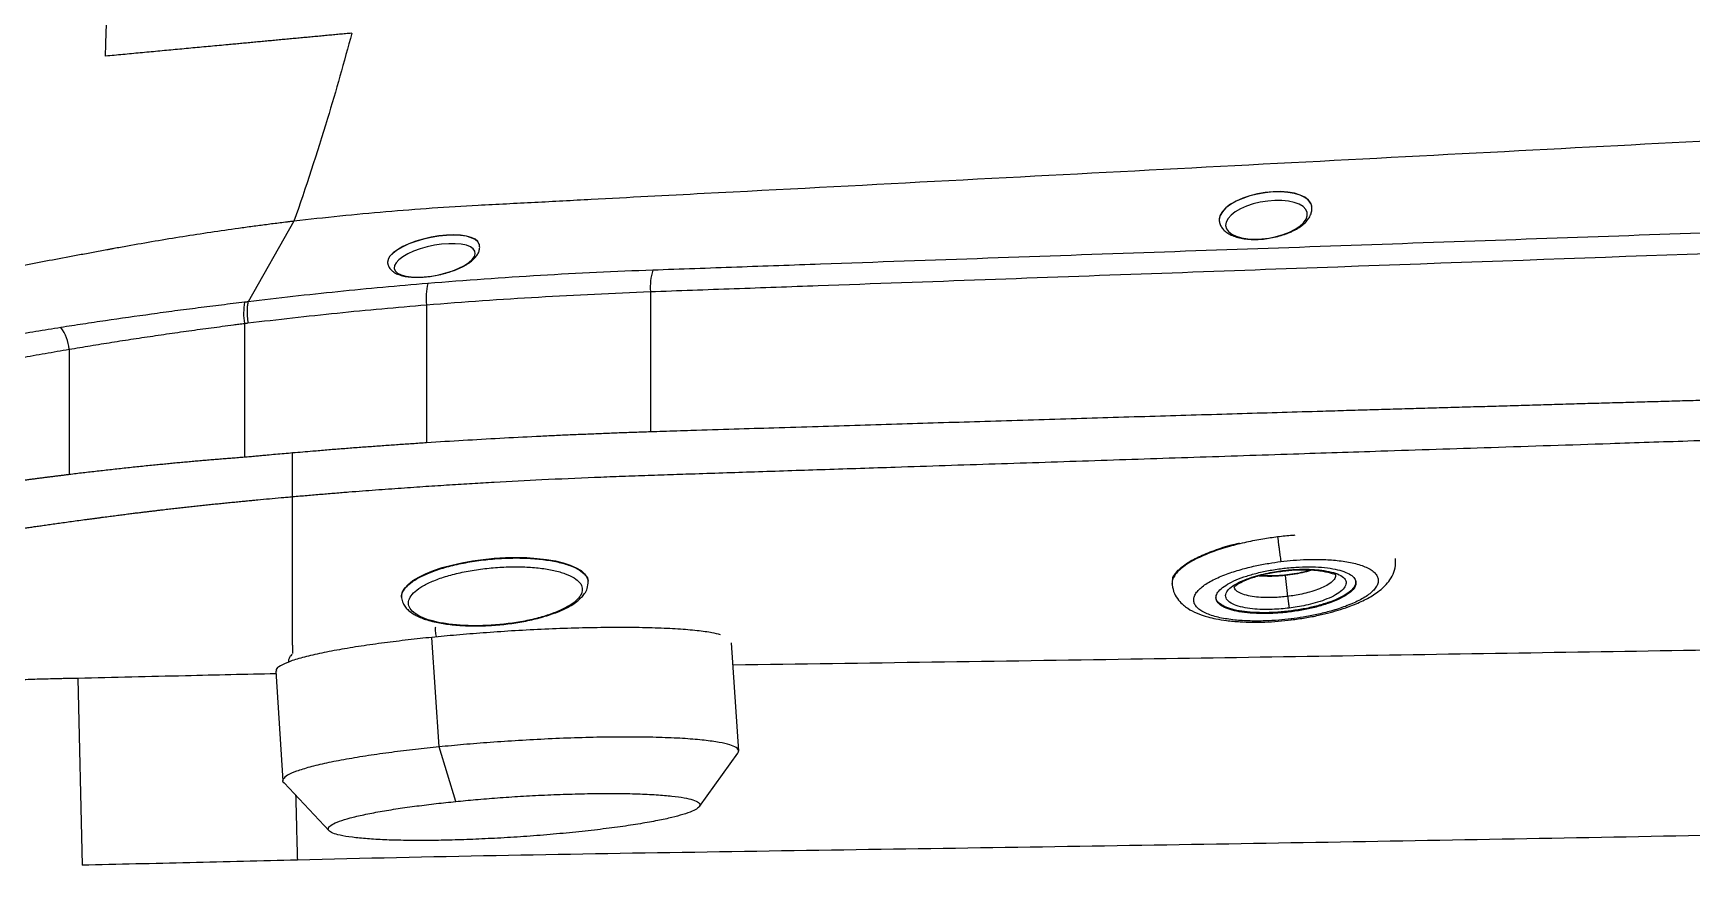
# Model space of a CAD drawing. Extents: x 398 to 508, y 623 to 782.
# Drawn here: x 435.76 to 453.49, y 697.71 to 706.6 of the extents above; entities that cross this region are included whole.
import ezdxf

# ---------------------------------------------------------------- set-up
doc = ezdxf.new("R2010")
doc.units = 0
doc.header["$MEASUREMENT"] = 0
doc.layers.add('GEOMETRY', color=2, linetype='Continuous', lineweight=25)

msp = doc.modelspace()

# ---------------------------------------------------------------- linework, layer by layer
at = {"layer": 'GEOMETRY'}
for p, q in [((449.426, 704.752), (449.426, 704.754)), ((438.551, 704.591), (438.061, 703.73)), ((448.439, 704.592), (448.439, 704.59)), ((440.532, 704.339), (440.532, 704.342)), ((439.552, 704.142), (439.552, 704.139)), ((442.36, 703.839), (442.36, 702.34)), ((439.968, 703.698), (439.968, 702.223)), ((438.022, 703.499), (438.022, 702.069)), ((436.15, 703.223), (436.15, 701.884)), ((440.018, 702.227), (439.968, 702.223)), ((449.115, 700.858), (449.116, 700.853)), ((441.694, 700.741), (441.693, 700.747)), ((447.933, 700.715), (447.934, 700.706)), ((447.935, 700.716), (447.935, 700.721)), ((449.143, 700.806), (449.169, 700.582)), ((439.701, 700.574), (439.701, 700.568)), ((449.192, 700.426), (449.193, 700.416)), ((449.206, 700.342), (449.208, 700.333)), ((440.102, 698.974), (440.025, 700.145)), ((438.537, 700.06), (438.537, 699.971)), ((443.303, 698.93), (443.228, 700.086)), ((438.357, 699.783), (438.433, 698.613)), ((436.243, 699.707), (436.287, 697.711)), ((440.279, 698.391), (440.102, 698.974)), ((442.883, 698.336), (443.295, 698.906)), ((438.445, 698.59), (438.927, 698.078))]:
    msp.add_line(p, q, dxfattribs=at)
at = {"layer": 'GEOMETRY', "flags": 128}
for points in [[(449.426, 704.754), (449.415, 704.785), (449.39, 704.818), (449.352, 704.847), (449.302, 704.871), (449.241, 704.89), (449.171, 704.902), (449.094, 704.907), (449.013, 704.906), (448.929, 704.898), (448.846, 704.884), (448.765, 704.863), (448.689, 704.837), (448.619, 704.807), (448.559, 704.772), (448.509, 704.735), (448.472, 704.696), (448.448, 704.656), (448.438, 704.617), (448.439, 704.592)], [(449.426, 704.751), (449.416, 704.783), (449.391, 704.816), (449.352, 704.845), (449.302, 704.869), (449.241, 704.887), (449.171, 704.899), (449.095, 704.905), (449.013, 704.904), (448.93, 704.896), (448.846, 704.881), (448.765, 704.861), (448.689, 704.835), (448.62, 704.804), (448.559, 704.77), (448.51, 704.733), (448.473, 704.693), (448.448, 704.654), (448.438, 704.614), (448.439, 704.589)], [(449.19, 704.474), (449.25, 704.505), (449.301, 704.539), (449.34, 704.575), (449.366, 704.612), (449.379, 704.649), (449.378, 704.684), (449.362, 704.717), (449.334, 704.747), (449.292, 704.772), (449.24, 704.791), (449.178, 704.805), (449.108, 704.812), (449.033, 704.813), (448.956, 704.807), (448.877, 704.794), (448.801, 704.776), (448.73, 704.752), (448.665, 704.723), (448.609, 704.691), (448.564, 704.656), (448.532, 704.619), (448.512, 704.582), (448.506, 704.546), (448.515, 704.511), (448.537, 704.48), (448.572, 704.453), (448.619, 704.43), (448.677, 704.414), (448.743, 704.403), (448.815, 704.399), (448.892, 704.402), (448.97, 704.411), (449.047, 704.427), (449.122, 704.448), (449.19, 704.474)], [(440.532, 704.342), (440.531, 704.346), (440.516, 704.373), (440.487, 704.398), (440.446, 704.417), (440.393, 704.432), (440.33, 704.441), (440.258, 704.444), (440.181, 704.442), (440.099, 704.434), (440.016, 704.42), (439.933, 704.401), (439.854, 704.378), (439.78, 704.35), (439.713, 704.32), (439.656, 704.287), (439.61, 704.253), (439.577, 704.219), (439.557, 704.185), (439.551, 704.153), (439.552, 704.142)], [(440.532, 704.34), (440.531, 704.343), (440.516, 704.371), (440.488, 704.395), (440.446, 704.415), (440.393, 704.43), (440.33, 704.439), (440.259, 704.442), (440.181, 704.44), (440.1, 704.432), (440.016, 704.418), (439.934, 704.399), (439.854, 704.376), (439.78, 704.348), (439.714, 704.318), (439.657, 704.285), (439.611, 704.251), (439.577, 704.217), (439.557, 704.183), (439.551, 704.151), (439.552, 704.14)], [(440.372, 704.118), (440.42, 704.149), (440.456, 704.181), (440.48, 704.213), (440.489, 704.243), (440.485, 704.272), (440.467, 704.297), (440.436, 704.318), (440.393, 704.334), (440.338, 704.345), (440.275, 704.351), (440.205, 704.351), (440.129, 704.345), (440.052, 704.334), (439.975, 704.317), (439.9, 704.296), (439.83, 704.271), (439.768, 704.243), (439.714, 704.212), (439.672, 704.18), (439.642, 704.148), (439.625, 704.117), (439.623, 704.087), (439.634, 704.061), (439.658, 704.037), (439.696, 704.019), (439.745, 704.005), (439.804, 703.996), (439.871, 703.994), (439.944, 703.997), (440.021, 704.005), (440.099, 704.019), (440.175, 704.038), (440.248, 704.061), (440.314, 704.088), (440.372, 704.118)], [(439.958, 700.825), (440.043, 700.858), (440.136, 700.89), (440.238, 700.917), (440.345, 700.942), (440.458, 700.962), (440.574, 700.978), (440.692, 700.99), (440.81, 700.997), (440.926, 700.999), (441.039, 700.997), (441.148, 700.989), (441.25, 700.978), (441.344, 700.961), (441.429, 700.941), (441.504, 700.917), (441.567, 700.889), (441.619, 700.858), (441.657, 700.824), (441.682, 700.787), (441.693, 700.749), (441.693, 700.747)], [(439.701, 700.574), (439.701, 700.592), (439.711, 700.631), (439.734, 700.671), (439.772, 700.711), (439.822, 700.751), (439.884, 700.788), (439.958, 700.825)]]:
    msp.add_lwpolyline(points, dxfattribs=at)
at = {"layer": 'GEOMETRY'}
for centre, radius, start, end in [((442.947, 703.889), 0.589, 162.3146, 184.8383), ((440.593, 703.777), 0.63, 166.2933, 187.1601), ((438.691, 703.605), 0.678, 169.7722, 188.9788), ((435.719, 703.191), 0.431, 4.3385, 37.8442)]:
    msp.add_arc(centre, radius, start, end, dxfattribs=at)
for points, knots in [([(436.537, 706.355), (436.539, 706.423), (436.543, 706.559), (436.547, 706.695), (436.549, 706.763)], [0, 0, 0, 0, 0.5, 1, 1, 1, 1]), ([(439.169, 706.6), (439.147, 706.598), (439.103, 706.594), (439.038, 706.588), (438.972, 706.582), (438.906, 706.576), (438.84, 706.57), (438.774, 706.563), (438.707, 706.557), (438.641, 706.551), (438.575, 706.545), (438.508, 706.539), (438.442, 706.533), (438.376, 706.526), (438.309, 706.52), (438.243, 706.514), (438.177, 706.508), (438.111, 706.502), (438.045, 706.495), (437.979, 706.489), (437.913, 706.483), (437.837, 706.476), (437.752, 706.468), (437.658, 706.459), (437.564, 706.451), (437.471, 706.442), (437.377, 706.433), (437.283, 706.424), (437.189, 706.416), (437.096, 706.407), (437.002, 706.398), (436.909, 706.39), (436.816, 706.381), (436.723, 706.372), (436.63, 706.363), (436.568, 706.358), (436.537, 706.355)], [0, 0, 0, 0, 0.025176, 0.050344, 0.07551, 0.100679, 0.125854, 0.151039, 0.176227, 0.201406, 0.226569, 0.251704, 0.276803, 0.301869, 0.326901, 0.351904, 0.376879, 0.401829, 0.426755, 0.451661, 0.476549, 0.50142, 0.536929, 0.572418, 0.607896, 0.643373, 0.678857, 0.714357, 0.749882, 0.78544, 0.821041, 0.856692, 0.892404, 0.928187, 0.96405, 1, 1, 1, 1]), ([(439.169, 706.6), (439.087, 706.294), (438.895, 705.62), (438.678, 704.954), (438.551, 704.591)], [0.8860681, 0.8860681, 0.8860681, 0.8860681, 0.9375, 1, 1, 1, 1]), ([(457.327, 705.64), (455.793, 705.56), (454.249, 705.479), (449.478, 705.229), (446.221, 705.058), (442.935, 704.886)], [0.2117102, 0.2117102, 0.2117102, 0.2117102, 0.4092624, 0.4092624, 0.8185248, 0.8185248, 0.8185248, 0.8185248]), ([(442.935, 704.886), (442.533, 704.865), (442.13, 704.844), (441.526, 704.812), (441.325, 704.801), (440.922, 704.78), (440.72, 704.77), (440.518, 704.759)], [0.8185248, 0.8185248, 0.8185248, 0.8185248, 0.8685622, 0.8685622, 0.893581, 0.893581, 0.9185997, 0.9185997, 0.9185997, 0.9185997]), ([(440.518, 704.759), (440.19, 704.742), (439.862, 704.719), (439.37, 704.677), (439.206, 704.662), (438.878, 704.628), (438.714, 704.61), (438.551, 704.591)], [0.91859969, 0.91859969, 0.91859969, 0.91859969, 0.95929985, 0.95929985, 0.97964992, 0.97964992, 1, 1, 1, 1]), ([(449.2, 704.475), (449.212, 704.481), (449.245, 704.496), (449.295, 704.525), (449.346, 704.564), (449.385, 704.605), (449.412, 704.649), (449.426, 704.692), (449.43, 704.727), (449.426, 704.746), (449.425, 704.751)], [0, 0, 0, 0, 0.0820482, 0.239805, 0.4002441, 0.5640904, 0.703653, 0.8326378, 0.9556312, 1, 1, 1, 1]), ([(438.551, 704.591), (438.544, 704.59), (438.532, 704.589), (438.508, 704.586), (438.465, 704.581), (438.404, 704.573), (438.33, 704.564), (438.231, 704.551), (438.108, 704.535), (437.91, 704.508), (437.662, 704.472), (437.364, 704.426), (437.067, 704.377), (436.821, 704.334), (436.661, 704.305), (436.599, 704.294), (436.587, 704.291)], [0.5856307, 0.5856307, 0.5856307, 0.5856307, 0.5895369, 0.5934432, 0.6012557, 0.6168807, 0.6325057, 0.6481307, 0.6793807, 0.7106307, 0.7731307, 0.8356307, 0.8981307, 0.9606307, 0.9918807, 1, 1, 1, 1]), ([(456.525, 704.567), (455.946, 704.547), (455.366, 704.527), (454.203, 704.486), (453.62, 704.465), (451.867, 704.403), (450.694, 704.362), (448.926, 704.299), (448.335, 704.279), (447.152, 704.237), (446.558, 704.216), (445.37, 704.174), (444.774, 704.153), (443.88, 704.121), (443.432, 704.105), (442.984, 704.089), (442.685, 704.078), (442.535, 704.073), (442.385, 704.068)], [0, 0, 0, 0, 0.125, 0.125, 0.25, 0.25, 0.5, 0.5, 0.625, 0.625, 0.75, 0.75, 0.875, 0.875, 0.9375, 0.96875, 0.96875, 1, 1, 1, 1]), ([(448.441, 704.589), (448.442, 704.581), (448.445, 704.559), (448.463, 704.526), (448.492, 704.491), (448.53, 704.461), (448.579, 704.436), (448.638, 704.416), (448.704, 704.403), (448.777, 704.396), (448.853, 704.396), (448.93, 704.402), (449.007, 704.415), (449.083, 704.433), (449.148, 704.453), (449.185, 704.469), (449.2, 704.475)], [0, 0, 0, 0, 0.033329, 0.098542, 0.164183, 0.23386, 0.309397, 0.38948, 0.470617, 0.550912, 0.630343, 0.709203, 0.787801, 0.866424, 0.945277, 1, 1, 1, 1]), ([(436.587, 704.291), (436.575, 704.289), (436.539, 704.283), (436.454, 704.267), (436.332, 704.244), (436.139, 704.208), (435.899, 704.163), (435.614, 704.11), (435.335, 704.058), (435.06, 704.007), (434.792, 703.957), (434.531, 703.908), (434.278, 703.861), (434.115, 703.83), (434.035, 703.815)], [0, 0, 0, 0, 0.0075057, 0.0231307, 0.0543807, 0.0856307, 0.1481307, 0.2106307, 0.2731307, 0.3356307, 0.3981307, 0.4606307, 0.5231307, 0.5856307, 0.5856307, 0.5856307, 0.5856307]), ([(440.384, 704.122), (440.393, 704.127), (440.422, 704.144), (440.462, 704.175), (440.499, 704.213), (440.523, 704.252), (440.534, 704.291), (440.537, 704.322), (440.532, 704.337), (440.531, 704.341)], [0, 0, 0, 0, 0.1013303, 0.3018307, 0.5089978, 0.6737155, 0.8209845, 0.9607867, 1, 1, 1, 1]), ([(442.36, 703.839), (442.509, 703.845), (442.659, 703.85), (442.958, 703.861), (443.406, 703.877), (443.853, 703.893), (444.747, 703.926), (445.342, 703.947), (446.53, 703.99), (447.123, 704.012), (448.306, 704.054), (448.896, 704.076), (451.84, 704.182), (454.175, 704.267), (456.489, 704.35)], [0, 0, 0, 0, 0.03125, 0.03125, 0.0625, 0.125, 0.125, 0.25, 0.25, 0.375, 0.375, 0.5, 0.5, 1, 1, 1, 1]), ([(439.554, 704.14), (439.555, 704.134), (439.557, 704.115), (439.575, 704.086), (439.602, 704.057), (439.637, 704.034), (439.683, 704.015), (439.739, 704.001), (439.804, 703.993), (439.875, 703.991), (439.949, 703.995), (440.024, 704.004), (440.088, 704.015), (440.125, 704.025), (440.137, 704.028)], [0, 0, 0, 0, 0.033693, 0.108223, 0.182768, 0.263637, 0.355498, 0.457024, 0.559608, 0.659912, 0.758484, 0.856041, 0.953108, 1, 1, 1, 1]), ([(442.385, 704.068), (441.985, 704.054), (441.585, 704.035), (440.783, 703.987), (440.382, 703.959), (439.981, 703.926)], [0, 0, 0, 0, 0.5, 0.5, 1, 1, 1, 1]), ([(440.137, 704.028), (440.149, 704.031), (440.187, 704.04), (440.247, 704.059), (440.313, 704.085), (440.358, 704.107), (440.38, 704.119), (440.384, 704.122)], [0, 0, 0, 0, 0.138429, 0.407017, 0.677179, 0.938348, 1, 1, 1, 1]), ([(439.981, 703.926), (439.661, 703.9), (439.341, 703.87), (438.7, 703.805), (438.38, 703.769), (438.061, 703.73)], [0, 0, 0, 0, 0.5, 0.5, 1, 1, 1, 1]), ([(439.968, 703.698), (440.367, 703.731), (440.766, 703.758), (441.563, 703.805), (441.962, 703.824), (442.36, 703.839)], [0, 0, 0, 0, 0.5, 0.5, 1, 1, 1, 1]), ([(438.024, 703.725), (437.942, 703.716), (437.86, 703.706), (437.694, 703.685), (437.611, 703.675), (437.444, 703.653), (437.361, 703.643), (437.195, 703.621), (437.111, 703.609), (436.863, 703.575), (436.699, 703.552), (436.457, 703.516), (436.376, 703.504), (436.217, 703.48), (436.138, 703.468), (436.06, 703.455)], [0, 0, 0, 0, 0.125, 0.125, 0.25, 0.25, 0.375, 0.375, 0.5, 0.5, 0.75, 0.75, 0.875, 0.875, 1, 1, 1, 1]), ([(438.061, 703.73), (438.058, 703.72), (438.055, 703.707), (438.052, 703.676), (438.051, 703.658), (438.051, 703.618), (438.051, 703.596), (438.054, 703.551), (438.056, 703.527), (438.059, 703.504)], [0, 0, 0, 0, 0.25, 0.25, 0.5, 0.5, 0.75, 0.75, 1, 1, 1, 1]), ([(438.059, 703.504), (438.377, 703.542), (438.695, 703.578), (439.331, 703.643), (439.65, 703.672), (439.968, 703.698)], [0, 0, 0, 0, 0.5, 0.5, 1, 1, 1, 1]), ([(436.15, 703.223), (436.187, 703.23), (436.224, 703.236), (436.299, 703.249), (436.337, 703.255), (436.451, 703.273), (436.527, 703.286), (436.681, 703.31), (436.759, 703.322), (436.915, 703.346), (436.993, 703.357), (437.151, 703.381), (437.23, 703.392), (437.389, 703.415), (437.468, 703.426), (437.588, 703.442), (437.627, 703.447), (437.707, 703.458), (437.746, 703.463), (437.825, 703.474), (437.865, 703.479), (437.924, 703.487), (437.943, 703.489), (437.983, 703.494), (438.002, 703.497), (438.022, 703.499)], [0, 0, 0, 0, 0.0625, 0.0625, 0.125, 0.125, 0.25, 0.25, 0.375, 0.375, 0.5, 0.5, 0.625, 0.625, 0.75, 0.75, 0.8125, 0.8125, 0.875, 0.875, 0.9375, 0.9375, 0.96875, 0.96875, 1, 1, 1, 1]), ([(438.022, 703.499), (438.022, 703.499), (438.022, 703.499), (438.022, 703.499), (438.034, 703.501), (438.047, 703.502), (438.059, 703.504)], [-0.00000006, -0.00000006, -0.00000006, -0.00000006, 0, 0, 0, 0.0009705947, 0.0009705947, 0.0009705947, 0.0009705947]), ([(436.06, 703.455), (435.97, 703.441), (435.881, 703.427), (435.705, 703.398), (435.618, 703.383), (435.448, 703.354), (435.364, 703.339), (435.197, 703.31), (435.115, 703.295), (434.871, 703.25), (434.713, 703.221), (434.479, 703.176), (434.402, 703.161), (434.287, 703.138), (434.249, 703.13), (434.173, 703.115), (434.135, 703.107), (434.098, 703.099)], [0, 0, 0, 0, 0.125, 0.125, 0.25, 0.25, 0.375, 0.375, 0.5, 0.5, 0.75, 0.75, 0.875, 0.875, 0.9375, 0.9375, 1, 1, 1, 1]), ([(434.239, 702.863), (434.312, 702.878), (434.386, 702.893), (434.535, 702.923), (434.61, 702.938), (434.762, 702.968), (434.839, 702.983), (434.994, 703.013), (435.072, 703.028), (435.231, 703.058), (435.311, 703.073), (435.474, 703.103), (435.556, 703.119), (435.722, 703.149), (435.806, 703.164), (435.976, 703.194), (436.063, 703.209), (436.15, 703.223)], [0, 0, 0, 0, 0.125, 0.125, 0.25, 0.25, 0.375, 0.375, 0.5, 0.5, 0.625, 0.625, 0.75, 0.75, 0.875, 0.875, 1, 1, 1, 1]), ([(455.537, 702.73), (455.466, 702.728), (455.323, 702.724), (455.107, 702.718), (454.89, 702.712), (454.672, 702.706), (454.452, 702.7), (454.231, 702.694), (454.008, 702.688), (453.784, 702.682), (453.558, 702.675), (453.33, 702.669), (453.101, 702.662), (452.871, 702.656), (452.639, 702.649), (452.405, 702.643), (452.17, 702.636), (451.933, 702.629), (451.695, 702.622), (451.456, 702.615), (451.215, 702.608), (450.972, 702.601), (450.728, 702.594), (450.482, 702.587), (450.234, 702.58), (449.986, 702.573), (449.735, 702.565), (449.284, 702.552), (448.623, 702.532), (447.748, 702.506), (446.849, 702.479), (445.947, 702.451), (445.046, 702.424), (444.293, 702.4), (443.695, 702.382), (443.243, 702.368), (442.848, 702.356), (442.549, 702.346), (442.405, 702.342), (442.36, 702.34)], [0, 0, 0, 0, 0.016492, 0.033089, 0.049792, 0.066601, 0.083516, 0.100537, 0.117664, 0.134897, 0.152236, 0.16968, 0.187231, 0.204887, 0.222649, 0.240517, 0.258491, 0.276571, 0.294757, 0.313049, 0.331446, 0.34995, 0.368559, 0.387274, 0.406096, 0.425023, 0.444055, 0.463194, 0.52795, 0.594266, 0.662142, 0.731577, 0.79836, 0.865769, 0.901279, 0.932866, 0.967543, 0.989921, 1, 1, 1, 1]), ([(438.537, 701.649), (438.588, 701.653), (438.69, 701.662), (438.842, 701.675), (438.991, 701.687), (439.138, 701.699), (439.281, 701.71), (439.422, 701.721), (439.561, 701.731), (439.697, 701.74), (439.83, 701.75), (439.96, 701.759), (440.088, 701.767), (440.213, 701.775), (440.336, 701.783), (440.456, 701.79), (440.573, 701.797), (440.822, 701.811), (441.218, 701.832), (441.663, 701.852), (442.03, 701.866), (442.3, 701.876), (442.571, 701.885), (442.976, 701.898), (443.527, 701.917), (444.241, 701.94), (445.084, 701.968), (445.866, 701.994), (446.577, 702.017), (447.108, 702.035), (447.638, 702.053), (448.168, 702.07), (448.699, 702.088), (449.365, 702.11), (450.248, 702.139), (451.376, 702.176), (452.469, 702.212), (453.341, 702.241), (453.966, 702.262), (454.411, 702.277), (454.763, 702.289), (455.024, 702.298), (455.276, 702.306), (455.45, 702.312), (455.537, 702.315)], [0, 0, 0, 0, 0.008958, 0.017762, 0.026413, 0.034911, 0.043256, 0.051449, 0.059489, 0.067377, 0.075112, 0.082695, 0.090126, 0.097405, 0.104531, 0.111506, 0.118329, 0.125, 0.154778, 0.1875, 0.202742, 0.21875, 0.234747, 0.25, 0.289582, 0.331248, 0.375, 0.4375, 0.46875, 0.5, 0.531077, 0.562269, 0.593577, 0.625, 0.680198, 0.75, 0.825554, 0.875, 0.905659, 0.9375, 0.954748, 0.96875, 0.984375, 1, 1, 1, 1]), ([(442.36, 702.34), (442.304, 702.338), (442.193, 702.335), (442.026, 702.329), (441.859, 702.322), (441.692, 702.315), (441.524, 702.308), (441.357, 702.301), (441.116, 702.289), (440.8, 702.273), (440.409, 702.251), (440.148, 702.235), (440.018, 702.227)], [0, 0, 0, 0, 0.0714393, 0.1428234, 0.2142051, 0.2856337, 0.3570809, 0.4284602, 0.4998534, 0.6666629, 0.8332407, 1, 1, 1, 1]), ([(438.022, 702.069), (438.011, 702.068), (437.989, 702.066), (437.957, 702.064), (437.924, 702.061), (437.891, 702.059), (437.859, 702.056), (437.826, 702.054), (437.793, 702.051), (437.76, 702.048), (437.727, 702.046), (437.694, 702.043), (437.661, 702.04), (437.628, 702.037), (437.595, 702.034), (437.562, 702.032), (437.529, 702.029), (437.496, 702.026), (437.463, 702.023), (437.43, 702.02), (437.397, 702.017), (437.364, 702.014), (437.331, 702.011), (437.298, 702.008), (437.265, 702.005), (437.233, 702.002), (437.2, 701.998), (437.167, 701.995), (437.134, 701.992), (437.101, 701.989), (437.053, 701.984), (436.99, 701.978), (436.911, 701.97), (436.833, 701.962), (436.755, 701.953), (436.678, 701.945), (436.601, 701.936), (436.525, 701.928), (436.449, 701.919), (436.373, 701.911), (436.298, 701.902), (436.223, 701.893), (436.174, 701.887), (436.15, 701.884)], [0, 0, 0, 0, 0.01731, 0.034636, 0.051974, 0.06932, 0.086672, 0.104025, 0.121376, 0.138721, 0.15606, 0.173392, 0.19072, 0.208043, 0.225361, 0.242677, 0.259989, 0.277298, 0.294604, 0.311908, 0.329208, 0.346506, 0.3638, 0.38109, 0.398377, 0.41566, 0.432938, 0.450212, 0.46748, 0.484742, 0.501999, 0.543673, 0.585312, 0.626923, 0.668506, 0.710063, 0.751591, 0.793085, 0.834547, 0.875975, 0.917366, 0.958712, 1, 1, 1, 1]), ([(438.537, 702.115), (438.507, 702.112), (438.446, 702.107), (438.355, 702.099), (438.274, 702.092), (438.203, 702.085), (438.143, 702.08), (438.082, 702.074), (438.042, 702.07), (438.022, 702.069)], [0, 0, 0, 0, 0.17655, 0.353155, 0.530043, 0.648251, 0.765507, 0.881667, 1, 1, 1, 1]), ([(439.968, 702.223), (439.917, 702.22), (439.816, 702.213), (439.664, 702.203), (439.512, 702.192), (439.36, 702.181), (439.208, 702.17), (439.055, 702.158), (438.903, 702.146), (438.766, 702.134), (438.644, 702.124), (438.573, 702.118), (438.537, 702.115)], [0, 0, 0, 0, 0.106284, 0.212586, 0.318898, 0.425217, 0.531533, 0.63784, 0.744132, 0.850462, 0.925244, 1, 1, 1, 1]), ([(438.537, 701.649), (438.537, 701.65), (438.537, 701.654), (438.537, 701.662), (438.537, 701.675), (438.537, 701.694), (438.537, 701.726), (438.537, 701.771), (438.537, 701.826), (438.537, 701.888), (438.537, 701.946), (438.537, 701.998), (438.537, 702.032), (438.537, 702.063), (438.537, 702.09), (438.537, 702.107), (438.537, 702.115)], [0, 0, 0, 0, 0.020286, 0.056191, 0.107333, 0.17323, 0.253336, 0.390572, 0.500558, 0.603188, 0.747374, 0.810095, 0.866715, 0.917261, 0.961711, 1, 1, 1, 1]), ([(436.15, 701.884), (436.135, 701.882), (436.107, 701.879), (436.065, 701.873), (436.023, 701.868), (435.981, 701.863), (435.94, 701.858), (435.898, 701.853), (435.857, 701.847), (435.816, 701.842), (435.775, 701.837), (435.734, 701.831), (435.693, 701.826), (435.653, 701.821), (435.613, 701.815), (435.572, 701.81), (435.533, 701.805), (435.493, 701.799), (435.453, 701.794), (435.414, 701.789), (435.374, 701.783), (435.335, 701.778), (435.296, 701.772), (435.257, 701.767), (435.219, 701.762), (435.18, 701.756), (435.142, 701.751), (435.103, 701.745), (435.065, 701.74), (435.027, 701.734), (434.989, 701.729), (434.952, 701.723), (434.878, 701.713), (434.769, 701.697), (434.627, 701.675), (434.487, 701.654), (434.376, 701.637), (434.293, 701.624), (434.257, 701.618), (434.239, 701.616)], [0, 0, 0, 0, 0.020264, 0.040534, 0.060806, 0.081077, 0.101343, 0.121603, 0.141854, 0.162097, 0.182329, 0.202552, 0.222767, 0.242973, 0.263173, 0.283369, 0.303559, 0.323744, 0.343923, 0.364098, 0.384268, 0.404435, 0.424598, 0.444757, 0.464914, 0.485066, 0.505215, 0.525361, 0.545505, 0.565648, 0.58579, 0.60593, 0.626067, 0.704067, 0.782032, 0.859921, 0.937736, 0.968913, 1, 1, 1, 1]), ([(436.334, 701.405), (436.347, 701.407), (436.372, 701.41), (436.409, 701.415), (436.445, 701.42), (436.481, 701.425), (436.516, 701.43), (436.551, 701.434), (436.585, 701.439), (436.618, 701.443), (436.651, 701.447), (436.683, 701.451), (436.714, 701.455), (436.744, 701.459), (436.774, 701.463), (436.803, 701.467), (436.832, 701.47), (436.859, 701.474), (436.886, 701.477), (436.913, 701.48), (436.938, 701.483), (436.963, 701.486), (436.987, 701.489), (437.011, 701.492), (437.033, 701.495), (437.055, 701.497), (437.077, 701.5), (437.097, 701.502), (437.117, 701.505), (437.136, 701.507), (437.17, 701.511), (437.219, 701.517), (437.285, 701.524), (437.35, 701.532), (437.415, 701.539), (437.48, 701.546), (437.545, 701.553), (437.61, 701.56), (437.675, 701.567), (437.74, 701.573), (437.805, 701.58), (437.869, 701.586), (437.934, 701.593), (437.977, 701.597), (437.998, 701.599)], [0, 0, 0, 0, 0.023754, 0.047031, 0.069832, 0.09216, 0.114014, 0.135398, 0.156312, 0.176759, 0.196739, 0.216254, 0.235305, 0.253894, 0.272022, 0.28969, 0.306899, 0.32365, 0.339944, 0.355781, 0.371162, 0.386088, 0.40056, 0.414578, 0.428141, 0.441251, 0.453908, 0.466112, 0.477862, 0.48916, 0.500005, 0.538761, 0.577417, 0.615985, 0.65448, 0.692916, 0.731308, 0.769669, 0.808012, 0.846352, 0.884704, 0.923087, 0.961516, 1, 1, 1, 1]), ([(438.04, 701.603), (438.06, 701.605), (438.086, 701.607), (438.115, 701.61), (438.123, 701.611), (438.127, 701.611), (438.13, 701.612), (438.142, 701.613), (438.195, 701.618), (438.288, 701.626), (438.392, 701.636), (438.475, 701.643), (438.516, 701.647), (438.537, 701.649)], [0, 0, 0, 0, 0.125007, 0.156258, 0.171884, 0.17579, 0.179696, 0.187509, 0.250009, 0.500001, 0.749999, 0.875002, 1, 1, 1, 1]), ([(438.537, 700.06), (438.537, 700.065), (438.537, 700.076), (438.537, 700.093), (438.537, 700.11), (438.537, 700.127), (438.537, 700.145), (438.537, 700.163), (438.537, 700.181), (438.537, 700.199), (438.537, 700.218), (438.537, 700.237), (438.537, 700.256), (438.537, 700.276), (438.537, 700.296), (438.537, 700.316), (438.537, 700.336), (438.537, 700.357), (438.537, 700.378), (438.537, 700.399), (438.537, 700.421), (438.537, 700.442), (438.537, 700.464), (438.537, 700.487), (438.537, 700.509), (438.537, 700.532), (438.537, 700.555), (438.537, 700.578), (438.537, 700.602), (438.537, 700.625), (438.537, 700.649), (438.537, 700.673), (438.537, 700.698), (438.537, 700.722), (438.537, 700.747), (438.537, 700.772), (438.537, 700.798), (438.537, 700.823), (438.537, 700.849), (438.537, 700.874), (438.537, 700.9), (438.537, 700.927), (438.537, 700.953), (438.537, 700.979), (438.537, 701.006), (438.537, 701.033), (438.537, 701.06), (438.537, 701.087), (438.537, 701.114), (438.537, 701.142), (438.537, 701.169), (438.537, 701.197), (438.537, 701.224), (438.537, 701.252), (438.537, 701.28), (438.537, 701.308), (438.537, 701.336), (438.537, 701.364), (438.537, 701.392), (438.537, 701.421), (438.537, 701.449), (438.537, 701.477), (438.537, 701.506), (438.537, 701.534), (438.537, 701.563), (438.537, 701.591), (438.537, 701.62), (438.537, 701.639), (438.537, 701.649)], [0, 0, 0, 0, 0.018918, 0.037718, 0.056399, 0.074962, 0.093407, 0.111734, 0.129942, 0.148033, 0.166006, 0.183861, 0.201598, 0.219218, 0.23672, 0.254105, 0.271373, 0.288524, 0.305558, 0.322476, 0.339277, 0.355961, 0.372529, 0.388981, 0.405317, 0.421537, 0.437642, 0.453631, 0.469504, 0.485263, 0.500906, 0.516434, 0.531848, 0.547146, 0.562331, 0.577401, 0.592357, 0.607198, 0.621926, 0.63654, 0.651041, 0.665428, 0.679701, 0.693861, 0.707908, 0.721843, 0.735664, 0.749372, 0.762968, 0.776451, 0.789822, 0.80308, 0.816227, 0.829261, 0.842182, 0.854992, 0.86769, 0.880277, 0.892751, 0.905114, 0.917365, 0.929504, 0.941533, 0.953449, 0.965255, 0.976949, 0.988531, 1, 1, 1, 1]), ([(434.521, 701.134), (434.538, 701.137), (434.577, 701.143), (434.644, 701.154), (434.726, 701.168), (434.825, 701.183), (434.94, 701.201), (435.073, 701.222), (435.223, 701.245), (435.341, 701.263), (435.42, 701.275), (435.454, 701.28), (435.491, 701.286), (435.532, 701.292), (435.575, 701.298), (435.621, 701.305), (435.67, 701.312), (435.722, 701.32), (435.777, 701.328), (435.836, 701.336), (435.897, 701.345), (435.962, 701.354), (436.03, 701.364), (436.101, 701.374), (436.176, 701.384), (436.254, 701.395), (436.307, 701.402), (436.334, 701.405)], [0, 0, 0, 0, 0.030678, 0.07044, 0.119309, 0.177297, 0.244401, 0.320595, 0.405822, 0.499988, 0.51741, 0.536355, 0.556818, 0.578798, 0.602289, 0.627287, 0.653787, 0.681784, 0.711272, 0.742245, 0.774695, 0.808616, 0.844, 0.880838, 0.919123, 0.958846, 1, 1, 1, 1]), ([(449.062, 701.218), (449.009, 701.211), (448.897, 701.195), (448.722, 701.161), (448.536, 701.115), (448.384, 701.066), (448.267, 701.019), (448.183, 700.979), (448.107, 700.936), (448.041, 700.891), (447.989, 700.843), (447.953, 700.795), (447.933, 700.748), (447.934, 700.719), (447.935, 700.706)], [0, 0, 0, 0, 0.085725, 0.182712, 0.291996, 0.414179, 0.480182, 0.549276, 0.62126, 0.695844, 0.772646, 0.851201, 0.930969, 1, 1, 1, 1]), ([(449.246, 701.236), (449.238, 701.235), (449.177, 701.232), (449.116, 701.224), (449.062, 701.218)], [0, 0, 0, 0, 0.138102, 1, 1, 1, 1]), ([(449.062, 701.218), (449.065, 701.192), (449.07, 701.152), (449.077, 701.098), (449.082, 701.058), (449.087, 701.022), (449.093, 700.982), (449.095, 700.966), (449.097, 700.955)], [0, 0, 0, 0, 0.239457, 0.368361, 0.5, 0.631639, 0.760543, 1, 1, 1, 1]), ([(439.703, 700.566), (439.703, 700.586), (439.705, 700.628), (439.754, 700.693), (439.837, 700.758), (439.954, 700.819), (440.1, 700.874), (440.268, 700.921), (440.454, 700.957), (440.648, 700.982), (440.844, 700.994), (441.035, 700.993), (441.213, 700.979), (441.371, 700.952), (441.503, 700.914), (441.605, 700.867), (441.668, 700.81), (441.697, 700.767), (441.692, 700.743), (441.692, 700.74)], [0, 0, 0, 0, 0.057495, 0.119855, 0.182215, 0.244575, 0.306935, 0.369295, 0.431655, 0.494015, 0.556375, 0.618735, 0.681095, 0.743455, 0.805815, 0.868175, 0.930535, 0.992895, 1, 1, 1, 1]), ([(447.94, 700.757), (447.941, 700.766), (447.943, 700.8), (447.994, 700.862), (448.091, 700.94), (448.231, 701.015), (448.406, 701.084), (448.55, 701.13), (448.639, 701.149), (448.654, 701.152)], [0, 0, 0, 0, 0.06335, 0.243392, 0.423434, 0.603476, 0.783518, 0.963561, 1, 1, 1, 1]), ([(449.208, 700.332), (449.258, 700.339), (449.356, 700.352), (449.496, 700.379), (449.622, 700.41), (449.738, 700.443), (449.835, 700.477), (449.92, 700.511), (449.991, 700.544), (450.057, 700.579), (450.121, 700.62), (450.182, 700.668), (450.241, 700.728), (450.29, 700.801), (450.324, 700.89), (450.323, 700.954), (450.322, 700.987)], [0, 0, 0, 0, 0.085222, 0.169144, 0.248389, 0.319495, 0.396184, 0.453118, 0.509346, 0.56649, 0.624419, 0.69096, 0.752438, 0.824599, 0.907446, 1, 1, 1, 1]), ([(441.392, 700.432), (441.43, 700.45), (441.507, 700.487), (441.584, 700.549), (441.628, 700.611), (441.637, 700.672), (441.611, 700.73), (441.549, 700.782), (441.455, 700.826), (441.331, 700.862), (441.184, 700.886), (441.019, 700.899), (440.841, 700.9), (440.658, 700.889), (440.477, 700.866), (440.304, 700.832), (440.147, 700.789), (440.011, 700.738), (439.902, 700.681), (439.823, 700.62), (439.779, 700.558), (439.77, 700.497), (439.797, 700.439), (439.859, 700.387), (439.953, 700.342), (440.076, 700.307), (440.223, 700.282), (440.389, 700.269), (440.567, 700.268), (440.75, 700.28), (440.931, 700.302), (441.103, 700.336), (441.262, 700.379), (441.349, 700.414), (441.392, 700.432)], [0, 0, 0, 0, 0.0312542, 0.0624635, 0.0937551, 0.1249545, 0.1562196, 0.1874627, 0.2186872, 0.2499716, 0.2811721, 0.3124649, 0.3436714, 0.3749318, 0.4061796, 0.4373921, 0.468682, 0.5, 0.5313181, 0.562608, 0.5938204, 0.6250683, 0.6563286, 0.6875352, 0.7188279, 0.7500284, 0.7813117, 0.8125373, 0.8437799, 0.8750456, 0.9062449, 0.9375366, 0.9687459, 1, 1, 1, 1]), ([(449.206, 700.342), (449.162, 700.337), (449.069, 700.327), (448.921, 700.319), (448.761, 700.318), (448.595, 700.329), (448.465, 700.349), (448.37, 700.374), (448.306, 700.397), (448.251, 700.424), (448.208, 700.455), (448.178, 700.489), (448.164, 700.526), (448.165, 700.566), (448.181, 700.606), (448.211, 700.646), (448.254, 700.685), (448.308, 700.723), (448.39, 700.769), (448.508, 700.82), (448.663, 700.87), (448.816, 700.908), (448.961, 700.936), (449.054, 700.949), (449.097, 700.955)], [0, 0, 0, 0, 0.042389, 0.090347, 0.144385, 0.204802, 0.271512, 0.307106, 0.343986, 0.381963, 0.420806, 0.46025, 0.5, 0.53975, 0.579194, 0.618037, 0.656014, 0.692894, 0.728488, 0.795198, 0.855615, 0.909653, 0.957611, 1, 1, 1, 1]), ([(449.186, 700.458), (449.157, 700.455), (449.096, 700.448), (449, 700.443), (448.895, 700.442), (448.787, 700.449), (448.683, 700.466), (448.594, 700.493), (448.53, 700.531), (448.501, 700.578), (448.512, 700.629), (448.56, 700.681), (448.637, 700.729), (448.731, 700.77), (448.832, 700.803), (448.932, 700.827), (449.026, 700.846), (449.086, 700.854), (449.115, 700.858)], [0, 0, 0, 0, 0.042424, 0.090421, 0.144503, 0.20497, 0.271734, 0.344151, 0.420895, 0.5, 0.579105, 0.655849, 0.728266, 0.79503, 0.855497, 0.909579, 0.957576, 1, 1, 1, 1]), ([(448.597, 700.683), (448.598, 700.683), (448.6, 700.684), (448.612, 700.695), (448.644, 700.718), (448.707, 700.752), (448.813, 700.792), (448.955, 700.829), (449.062, 700.845), (449.116, 700.853)], [0, 0, 0, 0, 0.080278, 0.169058, 0.27217, 0.420833, 0.603774, 0.803172, 1, 1, 1, 1]), ([(449.421, 700.864), (449.402, 700.859), (449.354, 700.844), (449.266, 700.826), (449.161, 700.811), (449.054, 700.802), (448.956, 700.8), (448.898, 700.803), (448.872, 700.805)], [0, 0, 0, 0, 0.1209601, 0.3011037, 0.4854121, 0.6703549, 0.8523293, 1, 1, 1, 1]), ([(449.097, 700.955), (449.141, 700.96), (449.234, 700.97), (449.382, 700.978), (449.542, 700.979), (449.708, 700.968), (449.838, 700.948), (449.933, 700.923), (449.997, 700.9), (450.052, 700.873), (450.095, 700.842), (450.124, 700.808), (450.139, 700.771), (450.138, 700.731), (450.122, 700.691), (450.092, 700.651), (450.049, 700.612), (449.995, 700.574), (449.913, 700.528), (449.795, 700.477), (449.64, 700.427), (449.487, 700.389), (449.342, 700.361), (449.249, 700.348), (449.206, 700.342)], [0, 0, 0, 0, 0.042389, 0.090347, 0.144385, 0.204802, 0.271512, 0.307106, 0.343986, 0.381963, 0.420806, 0.46025, 0.5, 0.53975, 0.579194, 0.618037, 0.656014, 0.692894, 0.728488, 0.795198, 0.855615, 0.909653, 0.957611, 1, 1, 1, 1]), ([(449.115, 700.858), (449.143, 700.861), (449.204, 700.868), (449.301, 700.873), (449.405, 700.873), (449.513, 700.866), (449.617, 700.85), (449.707, 700.823), (449.771, 700.785), (449.8, 700.738), (449.788, 700.687), (449.741, 700.635), (449.664, 700.587), (449.57, 700.546), (449.469, 700.513), (449.369, 700.488), (449.275, 700.47), (449.214, 700.462), (449.186, 700.458)], [0, 0, 0, 0, 0.0424238, 0.0904208, 0.1445034, 0.2049697, 0.2717344, 0.3441509, 0.4208945, 0.5, 0.5791055, 0.6558491, 0.7282656, 0.7950303, 0.8554966, 0.9095792, 0.9575762, 1, 1, 1, 1]), ([(449.116, 700.853), (449.16, 700.858), (449.247, 700.867), (449.369, 700.869), (449.469, 700.863), (449.547, 700.853), (449.606, 700.84), (449.65, 700.827), (449.678, 700.819), (449.681, 700.817), (449.683, 700.816)], [0, 0, 0, 0, 0.139393, 0.276595, 0.400588, 0.500979, 0.591773, 0.705553, 0.84227, 1, 1, 1, 1]), ([(449.435, 700.864), (449.407, 700.856), (449.35, 700.839), (449.25, 700.819), (449.179, 700.81), (449.143, 700.806)], [0, 0, 0, 0, 0.315331, 0.65428, 1, 1, 1, 1]), ([(449.682, 700.816), (449.681, 700.803), (449.68, 700.775), (449.638, 700.732), (449.574, 700.691), (449.494, 700.657), (449.409, 700.629), (449.324, 700.608), (449.245, 700.593), (449.193, 700.586), (449.169, 700.582)], [0, 0, 0, 0, 0.1511739, 0.3059442, 0.4519879, 0.5866336, 0.7085771, 0.8176467, 0.9144432, 1, 1, 1, 1]), ([(439.701, 700.568), (439.705, 700.549), (439.712, 700.513), (439.74, 700.468), (439.777, 700.43), (439.819, 700.399), (439.871, 700.37), (439.926, 700.346), (439.993, 700.324), (440.088, 700.301), (440.218, 700.28), (440.382, 700.267), (440.553, 700.266), (440.728, 700.276), (440.903, 700.296), (441.074, 700.327), (441.239, 700.369), (441.373, 700.416), (441.475, 700.463), (441.544, 700.505), (441.592, 700.541), (441.628, 700.576), (441.661, 700.616), (441.691, 700.673), (441.693, 700.717), (441.694, 700.741)], [0, 0, 0, 0, 0.038752, 0.072326, 0.100729, 0.135467, 0.164788, 0.196406, 0.228472, 0.264731, 0.324889, 0.384163, 0.441836, 0.49912, 0.556406, 0.615051, 0.675586, 0.739013, 0.783274, 0.824972, 0.859751, 0.882095, 0.911334, 0.95064, 1, 1, 1, 1]), ([(447.934, 700.706), (447.94, 700.675), (447.953, 700.616), (447.999, 700.544), (448.051, 700.491), (448.115, 700.444), (448.199, 700.4), (448.302, 700.365), (448.408, 700.341), (448.522, 700.323), (448.652, 700.311), (448.79, 700.306), (448.926, 700.308), (449.067, 700.316), (449.162, 700.327), (449.208, 700.332)], [0, 0, 0, 0, 0.080206, 0.150371, 0.209705, 0.258787, 0.352324, 0.447178, 0.512152, 0.591675, 0.685413, 0.762041, 0.841486, 0.921478, 1, 1, 1, 1]), ([(449.169, 700.582), (449.145, 700.58), (449.094, 700.574), (449.012, 700.57), (448.924, 700.569), (448.832, 700.575), (448.744, 700.589), (448.669, 700.612), (448.613, 700.644), (448.602, 700.671), (448.596, 700.684)], [0, 0, 0, 0, 0.084848, 0.180842, 0.289007, 0.409939, 0.543469, 0.688302, 0.841789, 1, 1, 1, 1]), ([(449.143, 700.806), (449.111, 700.803), (449.046, 700.797), (448.954, 700.796), (448.891, 700.798), (448.862, 700.801), (448.859, 700.801)], [0, 0, 0, 0, 0.329329, 0.653501, 0.967837, 1, 1, 1, 1]), ([(449.896, 700.746), (449.896, 700.732), (449.896, 700.702), (449.86, 700.654), (449.798, 700.605), (449.711, 700.558), (449.602, 700.515), (449.476, 700.478), (449.338, 700.446), (449.24, 700.433), (449.192, 700.426)], [0, 0, 0, 0, 0.114732, 0.241198, 0.367665, 0.494132, 0.620599, 0.747066, 0.873533, 1, 1, 1, 1]), ([(449.192, 700.426), (449.143, 700.42), (449.044, 700.41), (448.901, 700.407), (448.767, 700.412), (448.648, 700.427), (448.549, 700.451), (448.471, 700.483), (448.423, 700.521), (448.401, 700.551), (448.404, 700.567), (448.404, 700.568)], [0, 0, 0, 0, 0.1242931, 0.2485862, 0.3728793, 0.4971725, 0.6214656, 0.7457587, 0.8700518, 0.9943449, 1, 1, 1, 1]), ([(449.169, 700.582), (449.171, 700.57), (449.173, 700.551), (449.176, 700.526), (449.179, 700.507), (449.181, 700.49), (449.184, 700.471), (449.185, 700.463), (449.186, 700.458)], [0, 0, 0, 0, 0.239577, 0.368438, 0.5, 0.631562, 0.760423, 1, 1, 1, 1]), ([(440.025, 700.145), (439.94, 700.136), (439.765, 700.117), (439.511, 700.086), (439.263, 700.051), (439.028, 700.013), (438.816, 699.971), (438.635, 699.928), (438.494, 699.885), (438.401, 699.842), (438.356, 699.808), (438.361, 699.79), (438.363, 699.784)], [0, 0, 0, 0, 0.088781, 0.182857, 0.281998, 0.385796, 0.493646, 0.604748, 0.71813, 0.832687, 0.947244, 1, 1, 1, 1]), ([(443.109, 700.172), (443.081, 700.179), (443.016, 700.196), (442.863, 700.217), (442.66, 700.234), (442.416, 700.246), (442.138, 700.251), (441.835, 700.25), (441.518, 700.243), (441.197, 700.231), (440.88, 700.214), (440.577, 700.193), (440.291, 700.17), (440.112, 700.153), (440.025, 700.145)], [0, 0, 0, 0, 0.069295, 0.157544, 0.247604, 0.338596, 0.429589, 0.519648, 0.607897, 0.693562, 0.776009, 0.854757, 0.929481, 1, 1, 1, 1]), ([(440.078, 700.15), (440.077, 700.151), (440.073, 700.159), (440.067, 700.182), (440.064, 700.212), (440.063, 700.239), (440.065, 700.251), (440.066, 700.256)], [0, 0, 0, 0, 0.065556, 0.338825, 0.591292, 0.84376, 1, 1, 1, 1]), ([(438.533, 699.967), (438.527, 699.961), (438.514, 699.949), (438.5, 699.923), (438.49, 699.897), (438.492, 699.883), (438.492, 699.881)], [0, 0, 0, 0, 0.288468, 0.62339, 0.932266, 1, 1, 1, 1]), ([(455.537, 700.038), (454.196, 700.016), (451.515, 699.974), (447.417, 699.908), (444.66, 699.868), (443.243, 699.848)], [0, 0, 0, 0, 0.327193, 0.654393, 1, 1, 1, 1]), ([(438.359, 699.756), (438.036, 699.749), (437.331, 699.732), (436.626, 699.716), (436.243, 699.707)], [0, 0, 0, 0, 0.4578653, 1, 1, 1, 1]), ([(436.243, 699.707), (436.232, 699.707), (436.211, 699.707), (436.178, 699.706), (436.14, 699.705), (436.096, 699.704), (436.031, 699.702), (435.95, 699.7), (435.854, 699.698), (435.758, 699.695), (435.662, 699.692), (435.567, 699.689), (435.473, 699.686), (435.379, 699.683), (435.286, 699.68), (435.194, 699.676), (435.103, 699.673), (435.013, 699.669), (434.924, 699.665), (434.838, 699.661), (434.752, 699.657), (434.669, 699.653), (434.587, 699.649), (434.507, 699.645), (434.429, 699.641), (434.352, 699.636), (434.277, 699.632), (434.204, 699.628), (434.134, 699.623), (434.066, 699.618), (434, 699.614), (433.937, 699.609), (433.877, 699.604), (433.819, 699.6), (433.772, 699.596), (433.737, 699.592), (433.71, 699.59), (433.685, 699.588), (433.668, 699.586), (433.66, 699.585)], [0, 0, 0, 0, 0.0104941, 0.0209879, 0.0314828, 0.0471419, 0.0628054, 0.0940028, 0.1251106, 0.1561625, 0.1871918, 0.2182315, 0.2493149, 0.2804754, 0.3117474, 0.3431663, 0.3746934, 0.4060907, 0.4373691, 0.468563, 0.4997065, 0.5308329, 0.5619751, 0.5931662, 0.6244398, 0.6558301, 0.6873544, 0.7187951, 0.7501066, 0.7813237, 0.81248, 0.8436087, 0.8747426, 0.9059147, 0.9371583, 0.9528307, 0.9685087, 0.9842532, 1, 1, 1, 1]), ([(443.294, 698.906), (443.299, 698.916), (443.309, 698.937), (443.28, 698.968), (443.213, 698.997), (443.1, 699.024), (442.94, 699.046), (442.736, 699.064), (442.492, 699.075), (442.214, 699.081), (441.911, 699.08), (441.594, 699.073), (441.273, 699.06), (440.957, 699.043), (440.653, 699.023), (440.368, 699), (440.189, 698.983), (440.102, 698.974)], [0, 0, 0, 0, 0.055209, 0.11839, 0.18454, 0.253271, 0.324076, 0.396333, 0.469338, 0.542344, 0.614601, 0.685405, 0.754137, 0.820286, 0.883468, 0.943421, 1, 1, 1, 1]), ([(440.102, 698.974), (440.017, 698.965), (439.841, 698.947), (439.588, 698.916), (439.339, 698.881), (439.104, 698.842), (438.892, 698.801), (438.712, 698.758), (438.571, 698.714), (438.474, 698.671), (438.432, 698.631), (438.425, 698.603), (438.445, 698.591), (438.447, 698.59)], [0, 0, 0, 0, 0.082886, 0.170713, 0.263271, 0.360176, 0.460864, 0.564588, 0.670441, 0.77739, 0.88434, 0.990192, 1, 1, 1, 1]), ([(438.569, 698.457), (438.571, 698.393), (438.575, 698.249), (438.58, 698.016), (438.585, 697.849), (438.587, 697.765)], [0, 0, 0, 0, 0.289522, 0.644761, 1, 1, 1, 1]), ([(440.279, 698.391), (440.209, 698.384), (440.066, 698.369), (439.859, 698.343), (439.657, 698.315), (439.465, 698.284), (439.292, 698.25), (439.145, 698.215), (439.03, 698.179), (438.952, 698.144), (438.915, 698.111), (438.918, 698.08), (438.96, 698.053), (439.042, 698.029), (439.166, 698.008), (439.328, 697.992), (439.513, 697.981), (439.721, 697.975), (439.944, 697.974), (440.183, 697.977), (440.43, 697.985), (440.695, 697.997), (440.972, 698.013), (441.254, 698.035), (441.531, 698.06), (441.795, 698.089), (442.039, 698.121), (442.255, 698.153), (442.44, 698.187), (442.591, 698.219), (442.716, 698.253), (442.81, 698.286), (442.871, 698.319), (442.896, 698.35), (442.881, 698.381), (442.822, 698.409), (442.724, 698.432), (442.594, 698.45), (442.427, 698.464), (442.228, 698.474), (442.001, 698.478), (441.755, 698.477), (441.496, 698.471), (441.234, 698.461), (440.976, 698.448), (440.728, 698.431), (440.495, 698.412), (440.349, 698.398), (440.279, 698.391)], [0, 0, 0, 0, 0.017771, 0.036602, 0.056447, 0.077224, 0.098812, 0.121051, 0.143746, 0.166677, 0.189607, 0.212303, 0.234542, 0.25613, 0.280946, 0.304395, 0.326354, 0.34746, 0.369925, 0.38977, 0.410547, 0.432135, 0.454374, 0.477069, 0.5, 0.522931, 0.545626, 0.567865, 0.589453, 0.61023, 0.630075, 0.65254, 0.673646, 0.695605, 0.719054, 0.74387, 0.765458, 0.787697, 0.810393, 0.833323, 0.856254, 0.878949, 0.901188, 0.922776, 0.943553, 0.963398, 0.982229, 1, 1, 1, 1]), ([(455.574, 698.063), (454.866, 698.05), (454.159, 698.037), (452.743, 698.011), (452.035, 697.998), (450.62, 697.973), (449.912, 697.96), (448.496, 697.936), (447.788, 697.924), (446.373, 697.902), (445.665, 697.891), (444.249, 697.87), (443.541, 697.859), (442.126, 697.837), (441.418, 697.825), (440.002, 697.798), (439.294, 697.783), (438.587, 697.765)], [0, 0, 0, 0, 0.125, 0.125, 0.25, 0.25, 0.375, 0.375, 0.5, 0.5, 0.625, 0.625, 0.75, 0.75, 0.875, 0.875, 1, 1, 1, 1]), ([(438.587, 697.765), (438.203, 697.756), (437.82, 697.746), (437.053, 697.728), (436.67, 697.719), (436.287, 697.711)], [0, 0, 0, 0, 0.5, 0.5, 1, 1, 1, 1])]:
    msp.add_open_spline(points, degree=3, knots=knots, dxfattribs=at)
for points in [[(438.061, 703.73), (438.048, 703.728), (438.036, 703.727), (438.024, 703.725)], [(437.998, 701.599), (438.004, 701.6), (438.01, 701.6), (438.016, 701.601)], [(438.016, 701.601), (438.024, 701.601), (438.032, 701.602), (438.04, 701.603)], [(449.193, 700.416), (449.144, 700.411), (449.046, 700.401), (448.902, 700.397), (448.768, 700.403), (448.649, 700.418), (448.55, 700.441), (448.473, 700.473), (448.422, 700.512), (448.4, 700.556), (448.406, 700.603), (448.441, 700.652), (448.504, 700.701), (448.591, 700.748), (448.699, 700.791), (448.826, 700.829), (448.964, 700.86), (449.062, 700.874), (449.11, 700.881)], [(449.11, 700.881), (449.159, 700.886), (449.257, 700.896), (449.401, 700.9), (449.535, 700.895), (449.654, 700.879), (449.753, 700.856), (449.83, 700.824), (449.88, 700.785), (449.903, 700.741), (449.897, 700.694), (449.862, 700.645), (449.799, 700.596), (449.712, 700.549), (449.603, 700.506), (449.477, 700.468), (449.339, 700.437), (449.241, 700.423), (449.193, 700.416)]]:
    msp.add_open_spline(points, degree=3, dxfattribs=at)

doc.saveas('drawing.dxf')
